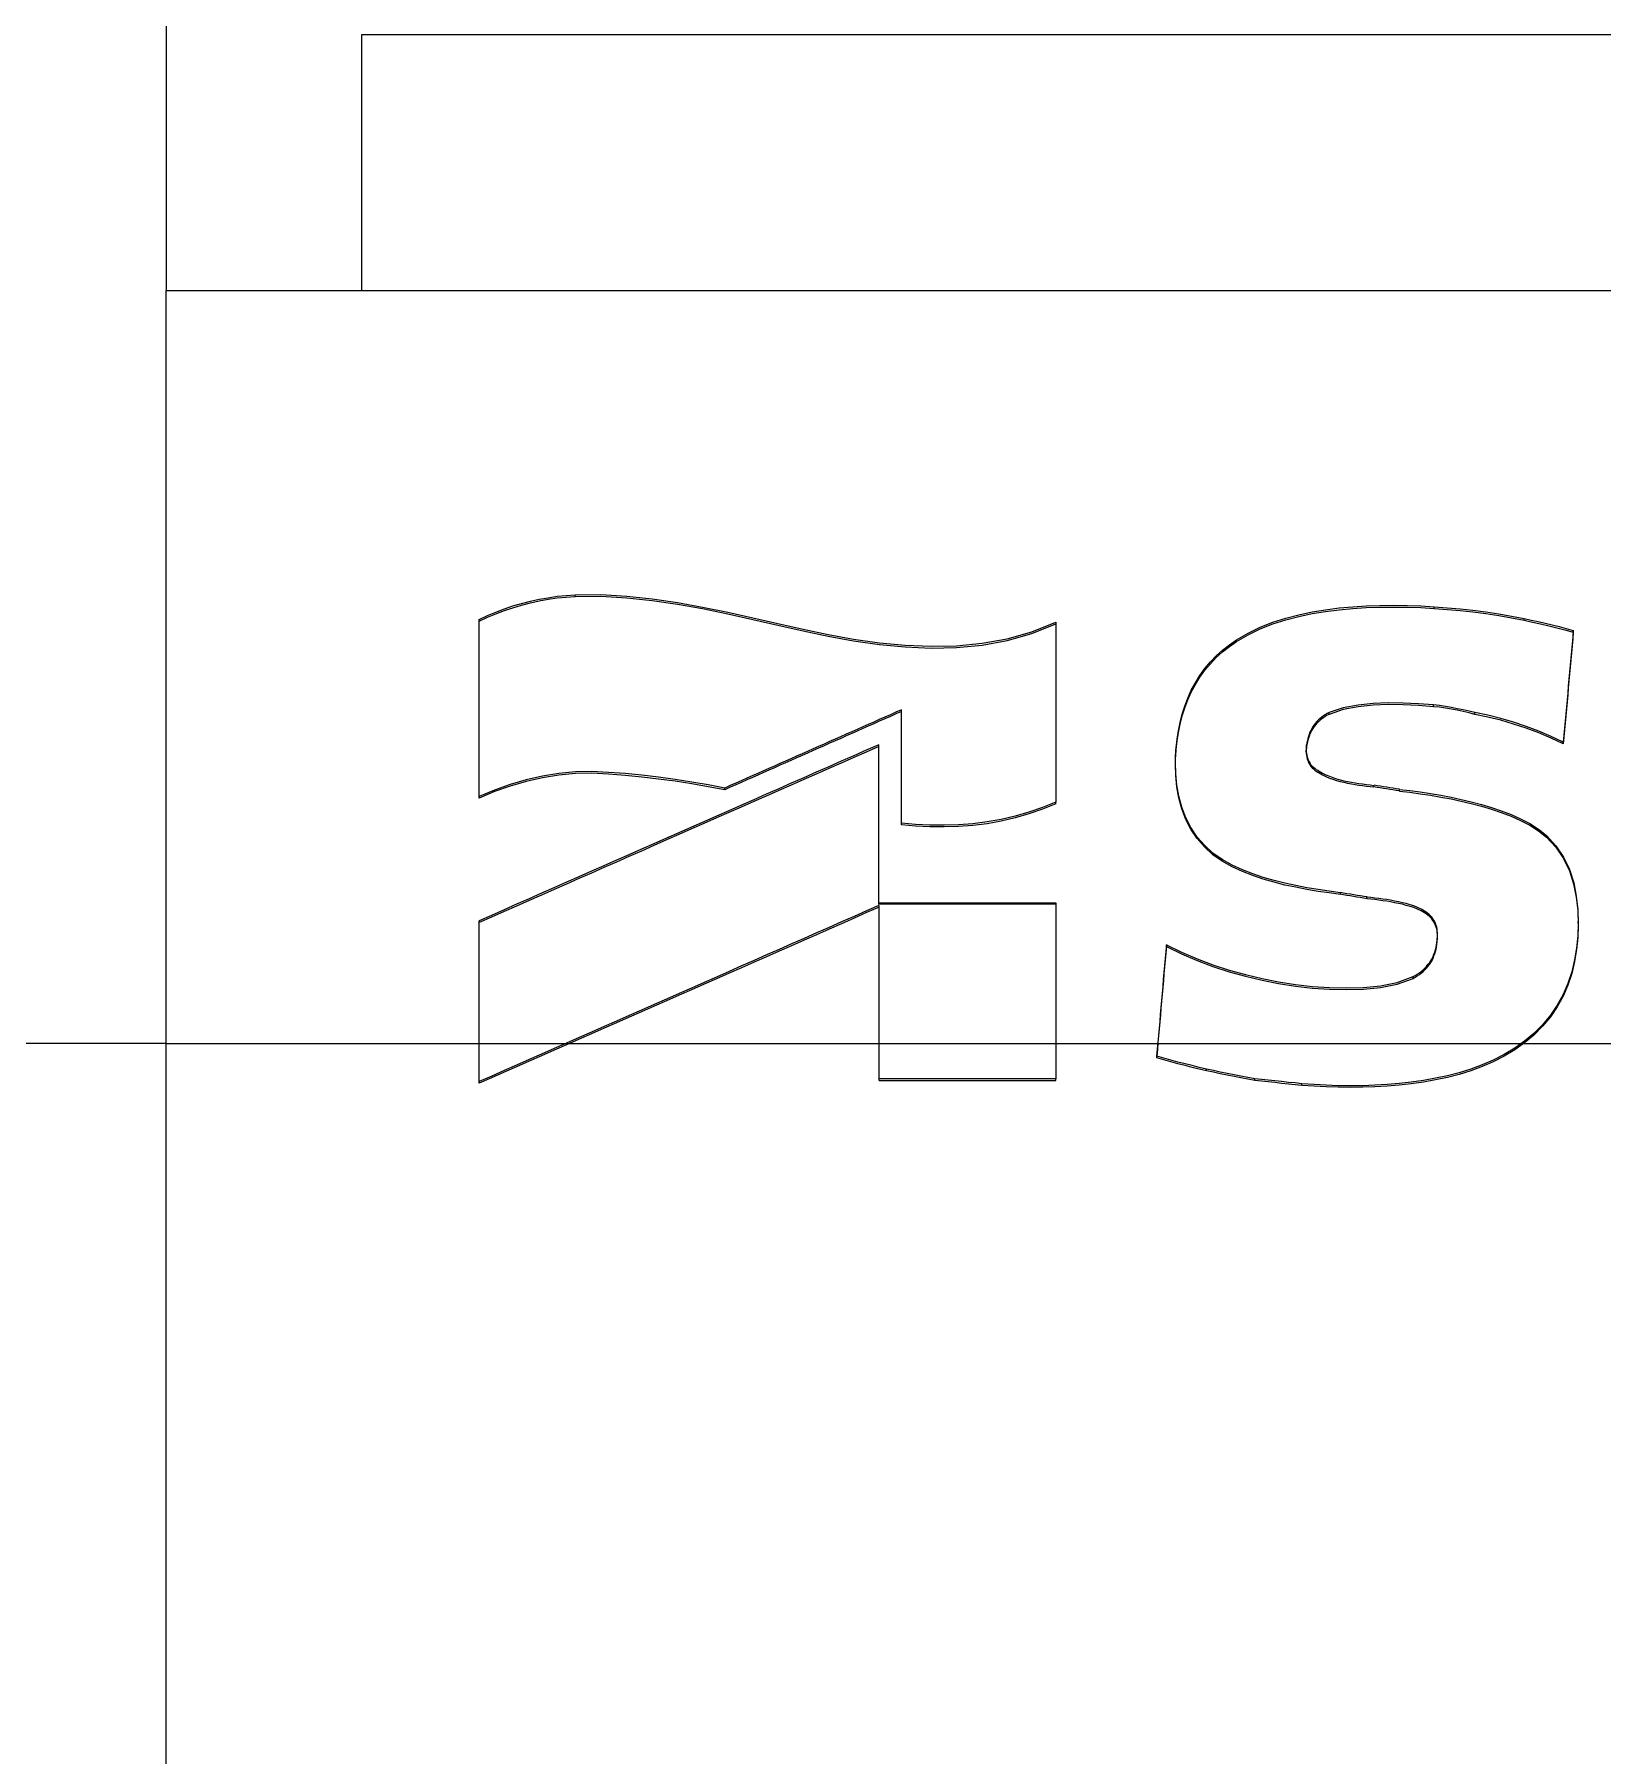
# Model space of a CAD drawing. Header units: millimetres. Extents: x 42151 to 59780, y 37376 to 44547.
# Drawn here: x 47169.4 to 47179.81, y 42695.52 to 42706.95 of the extents above; entities that cross this region are included whole.
import ezdxf

# ---------------------------------------------------------------- set-up
doc = ezdxf.new("R2010")
doc.units = ezdxf.units.MM
doc.set_wipeout_variables(frame=1)
doc.layers.add('! NO PLOT !', color=7, linetype='Continuous', true_color=0xff75dd, plot=False)
doc.layers.add('000-PI-Oprema', color=30, linetype='Continuous', lineweight=5)
doc.layers.add('004-PI-DIN Šina', color=3, linetype='Continuous')

# ---------------------------------------------------------------- blocks, each defined once
blk = doc.blocks.new('*U153')
at = {"layer": '004-PI-DIN Šina'}
blk.add_lwpolyline([(380, -17.5), (380, 17.5), (0, 17.5), (0, -17.5)], close=True, dxfattribs=at)
blk = doc.blocks.new('93444012 - Socomec')
blk.add_wipeout([(49752.772, 45329.634), (49959.472, 45329.634), (49959.472, 45389.334), (50071.472, 45389.334), (50071.472, 45374.334), (50074.472, 45367.406), (50074.472, 45167.262), (50071.481, 45160.748), (50071.481, 45144.334), (50022.052, 45144.334), (50022.052, 45130.534), (49981.412, 45130.534), (49981.412, 45144.334), (49959.472, 45144.334), (49959.472, 45205.034), (49752.772, 45205.034), (49752.772, 45239.934), (49751.472, 45240.734), (49751.472, 45293.934), (49752.772, 45294.734)]).dxf.layer = '! NO PLOT !'
at = {"layer": '000-PI-Oprema'}
for p, q in [((49751.472, 45293.934), (49751.472, 45289.834)), ((49752.772, 45291.534), (49764.472, 45291.534)), ((49752.772, 45289.834), (49752.772, 45291.534)), ((49751.472, 45289.834), (49959.472, 45289.834)), ((49751.472, 45289.834), (49751.472, 45289.834)), ((49751.472, 45267.334), (49751.472, 45289.834)), ((49752.772, 45289.834), (49752.772, 45289.834)), ((49753.776, 45287.739), (49753.834, 45287.756)), ((49753.776, 45287.727), (49753.834, 45287.745)), ((49753.834, 45287.756), (49753.892, 45287.771)), ((49753.834, 45287.745), (49753.892, 45287.76)), ((49753.892, 45287.771), (49753.951, 45287.784)), ((49753.892, 45287.76), (49753.951, 45287.773)), ((49753.951, 45287.784), (49754.01, 45287.794)), ((49753.951, 45287.773), (49754.01, 45287.783)), ((49754.01, 45287.794), (49754.07, 45287.803)), ((49754.01, 45287.783), (49754.07, 45287.792)), ((49754.07, 45287.803), (49754.13, 45287.809)), ((49754.07, 45287.792), (49754.13, 45287.798)), ((49754.13, 45287.809), (49754.19, 45287.813)), ((49754.13, 45287.798), (49754.19, 45287.802)), ((49754.19, 45287.813), (49754.361, 45287.814)), ((49754.19, 45287.802), (49754.19, 45287.813)), ((49754.19, 45287.802), (49754.361, 45287.803)), ((49754.361, 45287.814), (49754.532, 45287.805)), ((49754.361, 45287.803), (49754.532, 45287.794)), ((49754.532, 45287.805), (49754.701, 45287.787)), ((49754.532, 45287.794), (49754.701, 45287.776)), ((49754.701, 45287.787), (49754.869, 45287.762)), ((49754.701, 45287.776), (49754.869, 45287.751)), ((49754.869, 45287.762), (49755.036, 45287.732)), ((49754.869, 45287.751), (49755.036, 45287.721)), ((49759.444, 45287.739), (49759.535, 45287.743)), ((49759.535, 45287.743), (49759.625, 45287.744)), ((49759.625, 45287.744), (49759.716, 45287.742)), ((49759.716, 45287.742), (49759.806, 45287.739)), ((49753.552, 45287.65), (49753.607, 45287.675)), ((49753.552, 45287.639), (49753.607, 45287.664)), ((49753.552, 45286.474), (49753.552, 45287.65)), ((49753.607, 45287.675), (49753.662, 45287.698)), ((49753.607, 45287.664), (49753.662, 45287.687)), ((49753.662, 45287.698), (49753.719, 45287.719)), ((49753.662, 45287.687), (49753.719, 45287.708)), ((49753.719, 45287.719), (49753.776, 45287.739)), ((49753.719, 45287.708), (49753.776, 45287.727)), ((49755.036, 45287.732), (49755.203, 45287.697)), ((49755.036, 45287.721), (49755.203, 45287.686)), ((49755.203, 45287.697), (49755.37, 45287.66)), ((49755.203, 45287.686), (49755.37, 45287.649)), ((49755.37, 45287.66), (49755.536, 45287.622)), ((49755.37, 45287.649), (49755.536, 45287.611)), ((49757.222, 45287.568), (49757.382, 45287.632)), ((49757.382, 45287.632), (49757.382, 45286.436)), ((49758.74, 45287.598), (49758.824, 45287.631)), ((49758.824, 45287.631), (49758.91, 45287.659)), ((49758.824, 45287.62), (49758.91, 45287.647)), ((49758.91, 45287.659), (49758.997, 45287.681)), ((49758.91, 45287.647), (49758.997, 45287.67)), ((49758.997, 45287.681), (49759.085, 45287.7)), ((49758.997, 45287.67), (49759.085, 45287.688)), ((49759.085, 45287.7), (49759.174, 45287.714)), ((49759.085, 45287.688), (49759.174, 45287.703)), ((49759.174, 45287.714), (49759.264, 45287.726)), ((49759.174, 45287.703), (49759.264, 45287.714)), ((49759.264, 45287.726), (49759.354, 45287.734)), ((49759.264, 45287.714), (49759.354, 45287.723)), ((49759.354, 45287.734), (49759.444, 45287.739)), ((49759.354, 45287.723), (49759.444, 45287.728)), ((49759.444, 45287.728), (49759.535, 45287.731)), ((49759.535, 45287.731), (49759.625, 45287.732)), ((49759.625, 45287.732), (49759.716, 45287.731)), ((49759.716, 45287.731), (49759.806, 45287.728)), ((49759.806, 45287.739), (49759.896, 45287.733)), ((49759.806, 45287.728), (49759.896, 45287.722)), ((49759.896, 45287.733), (49759.982, 45287.727)), ((49759.896, 45287.722), (49759.896, 45287.733)), ((49759.896, 45287.722), (49759.982, 45287.716)), ((49759.982, 45287.727), (49760.068, 45287.719)), ((49759.982, 45287.716), (49760.068, 45287.708)), ((49760.068, 45287.719), (49760.153, 45287.71)), ((49760.068, 45287.708), (49760.153, 45287.699)), ((49760.153, 45287.71), (49760.239, 45287.699)), ((49760.153, 45287.699), (49760.239, 45287.688)), ((49760.239, 45287.699), (49760.324, 45287.687)), ((49760.239, 45287.688), (49760.324, 45287.676)), ((49760.324, 45287.687), (49760.409, 45287.672)), ((49760.324, 45287.676), (49760.409, 45287.661)), ((49760.409, 45287.672), (49760.493, 45287.655)), ((49760.409, 45287.661), (49760.493, 45287.644)), ((49760.493, 45287.655), (49760.54, 45287.645)), ((49760.493, 45287.644), (49760.493, 45287.655)), ((49760.493, 45287.644), (49760.548, 45287.632)), ((49760.54, 45287.645), (49760.587, 45287.635)), ((49760.548, 45287.632), (49760.602, 45287.62)), ((49760.587, 45287.635), (49760.633, 45287.624)), ((49755.536, 45287.622), (49755.703, 45287.585)), ((49755.536, 45287.611), (49755.703, 45287.574)), ((49755.703, 45287.585), (49755.87, 45287.55)), ((49755.703, 45287.574), (49755.87, 45287.539)), ((49755.87, 45287.55), (49756.039, 45287.519)), ((49755.87, 45287.539), (49756.039, 45287.508)), ((49756.039, 45287.519), (49756.21, 45287.495)), ((49756.892, 45287.491), (49757.059, 45287.521)), ((49757.059, 45287.521), (49757.222, 45287.568)), ((49757.059, 45287.51), (49757.222, 45287.556)), ((49757.222, 45287.556), (49757.382, 45287.62)), ((49758.583, 45287.513), (49758.659, 45287.559)), ((49758.583, 45287.502), (49758.659, 45287.547)), ((49758.659, 45287.559), (49758.74, 45287.598)), ((49758.659, 45287.547), (49758.74, 45287.587)), ((49758.74, 45287.587), (49758.824, 45287.62)), ((49760.602, 45287.62), (49760.656, 45287.608)), ((49760.633, 45287.624), (49760.68, 45287.613)), ((49760.656, 45287.608), (49760.71, 45287.594)), ((49760.68, 45287.613), (49760.726, 45287.602)), ((49760.71, 45287.594), (49760.764, 45287.581)), ((49760.726, 45287.602), (49760.773, 45287.59)), ((49760.764, 45287.581), (49760.818, 45287.566)), ((49760.773, 45287.59), (49760.819, 45287.577)), ((49760.818, 45287.566), (49760.818, 45287.566)), ((49760.818, 45287.566), (49760.818, 45287.566)), ((49760.818, 45287.566), (49760.818, 45287.566)), ((49760.818, 45287.566), (49760.819, 45287.566)), ((49760.819, 45287.566), (49760.819, 45287.577)), ((49760.819, 45287.566), (49760.819, 45287.566)), ((49760.819, 45287.566), (49760.819, 45287.566)), ((49756.039, 45287.508), (49756.21, 45287.483)), ((49756.21, 45287.495), (49756.381, 45287.478)), ((49756.21, 45287.483), (49756.381, 45287.467)), ((49756.381, 45287.478), (49756.553, 45287.471)), ((49756.381, 45287.467), (49756.553, 45287.459)), ((49756.553, 45287.471), (49756.723, 45287.474)), ((49756.553, 45287.459), (49756.723, 45287.463)), ((49756.723, 45287.474), (49756.892, 45287.491)), ((49756.723, 45287.463), (49756.892, 45287.479)), ((49756.892, 45287.479), (49757.059, 45287.51)), ((49758.409, 45287.367), (49758.448, 45287.407)), ((49758.448, 45287.407), (49758.49, 45287.446)), ((49758.448, 45287.396), (49758.49, 45287.434)), ((49758.49, 45287.446), (49758.535, 45287.481)), ((49758.49, 45287.434), (49758.535, 45287.469)), ((49758.535, 45287.481), (49758.583, 45287.513)), ((49758.535, 45287.469), (49758.583, 45287.502)), ((49758.583, 45287.502), (49758.583, 45287.513)), ((49758.339, 45287.277), (49758.372, 45287.323)), ((49758.339, 45287.266), (49758.372, 45287.312)), ((49758.372, 45287.323), (49758.409, 45287.367)), ((49758.372, 45287.312), (49758.409, 45287.355)), ((49758.409, 45287.355), (49758.448, 45287.396)), ((49758.259, 45287.127), (49758.282, 45287.179)), ((49758.282, 45287.179), (49758.309, 45287.229)), ((49758.282, 45287.167), (49758.309, 45287.217)), ((49758.309, 45287.229), (49758.339, 45287.277)), ((49758.309, 45287.217), (49758.339, 45287.266)), ((49758.222, 45287.02), (49758.239, 45287.074)), ((49758.222, 45287.009), (49758.239, 45287.063)), ((49758.239, 45287.074), (49758.259, 45287.127)), ((49758.239, 45287.063), (49758.259, 45287.116)), ((49758.259, 45287.116), (49758.282, 45287.167)), ((49759.291, 45287.063), (49759.197, 45287.031)), ((49759.39, 45287.081), (49759.291, 45287.063)), ((49759.39, 45287.07), (49759.291, 45287.052)), ((49759.49, 45287.091), (49759.39, 45287.081)), ((49759.49, 45287.08), (49759.39, 45287.07)), ((49759.59, 45287.095), (49759.49, 45287.091)), ((49759.59, 45287.084), (49759.49, 45287.08)), ((49759.69, 45287.094), (49759.59, 45287.095)), ((49759.69, 45287.083), (49759.59, 45287.084)), ((49759.791, 45287.09), (49759.69, 45287.094)), ((49759.791, 45287.078), (49759.69, 45287.083)), ((49759.891, 45287.082), (49759.791, 45287.09)), ((49759.891, 45287.07), (49759.791, 45287.078)), ((49759.931, 45287.077), (49759.891, 45287.082)), ((49759.891, 45287.07), (49759.891, 45287.082)), ((49759.931, 45287.066), (49759.891, 45287.07)), ((49759.97, 45287.071), (49759.931, 45287.077)), ((49759.97, 45287.06), (49759.931, 45287.066)), ((49760.01, 45287.065), (49759.97, 45287.071)), ((49760.01, 45287.053), (49759.97, 45287.06)), ((49760.049, 45287.057), (49760.01, 45287.065)), ((49760.088, 45287.049), (49760.049, 45287.057)), ((49756.356, 45286.297), (49756.356, 45287.049)), ((49758.197, 45286.91), (49758.208, 45286.966)), ((49758.197, 45286.899), (49758.208, 45286.954)), ((49758.208, 45286.966), (49758.222, 45287.02)), ((49758.208, 45286.954), (49758.222, 45287.009)), ((49759.098, 45286.949), (49759.09, 45286.938)), ((49759.107, 45286.961), (49759.098, 45286.949)), ((49759.107, 45286.949), (49759.098, 45286.938)), ((49759.116, 45286.971), (49759.107, 45286.961)), ((49759.116, 45286.96), (49759.107, 45286.949)), ((49759.126, 45286.982), (49759.116, 45286.971)), ((49759.126, 45286.97), (49759.116, 45286.96)), ((49759.137, 45286.991), (49759.126, 45286.982)), ((49759.137, 45286.98), (49759.126, 45286.97)), ((49759.148, 45287), (49759.137, 45286.991)), ((49759.148, 45286.989), (49759.137, 45286.98)), ((49759.16, 45287.009), (49759.148, 45287)), ((49759.16, 45286.997), (49759.148, 45286.989)), ((49759.172, 45287.017), (49759.16, 45287.009)), ((49759.172, 45287.005), (49759.16, 45286.997)), ((49759.184, 45287.024), (49759.172, 45287.017)), ((49759.184, 45287.013), (49759.172, 45287.005)), ((49759.197, 45287.031), (49759.184, 45287.024)), ((49759.197, 45287.019), (49759.184, 45287.013)), ((49759.291, 45287.052), (49759.197, 45287.019)), ((49759.197, 45287.019), (49759.197, 45287.031)), ((49760.049, 45287.046), (49760.01, 45287.053)), ((49760.088, 45287.038), (49760.049, 45287.046)), ((49760.127, 45287.04), (49760.088, 45287.049)), ((49760.127, 45287.029), (49760.088, 45287.038)), ((49760.166, 45287.031), (49760.127, 45287.04)), ((49760.166, 45287.019), (49760.127, 45287.029)), ((49760.252, 45287.013), (49760.166, 45287.031)), ((49760.166, 45287.019), (49760.166, 45287.031)), ((49760.252, 45287.001), (49760.166, 45287.019)), ((49760.338, 45286.991), (49760.252, 45287.013)), ((49760.338, 45286.98), (49760.252, 45287.001)), ((49760.423, 45286.967), (49760.338, 45286.991)), ((49760.423, 45286.955), (49760.338, 45286.98)), ((49760.507, 45286.939), (49760.423, 45286.967)), ((49760.507, 45286.927), (49760.423, 45286.955)), ((49758.182, 45286.798), (49758.188, 45286.854)), ((49758.182, 45286.787), (49758.188, 45286.843)), ((49758.188, 45286.854), (49758.197, 45286.91)), ((49758.188, 45286.843), (49758.197, 45286.899)), ((49759.05, 45286.831), (49759.048, 45286.817)), ((49759.053, 45286.845), (49759.05, 45286.831)), ((49759.053, 45286.834), (49759.05, 45286.82)), ((49759.056, 45286.859), (49759.053, 45286.845)), ((49759.056, 45286.848), (49759.053, 45286.834)), ((49759.06, 45286.873), (49759.056, 45286.859)), ((49759.06, 45286.862), (49759.056, 45286.848)), ((49759.065, 45286.886), (49759.06, 45286.873)), ((49759.065, 45286.875), (49759.06, 45286.862)), ((49759.07, 45286.9), (49759.065, 45286.886)), ((49759.07, 45286.889), (49759.065, 45286.875)), ((49759.076, 45286.913), (49759.07, 45286.9)), ((49759.076, 45286.901), (49759.07, 45286.889)), ((49759.083, 45286.925), (49759.076, 45286.913)), ((49759.083, 45286.914), (49759.076, 45286.901)), ((49759.09, 45286.938), (49759.083, 45286.925)), ((49759.09, 45286.926), (49759.083, 45286.914)), ((49759.098, 45286.938), (49759.09, 45286.926)), ((49760.59, 45286.907), (49760.507, 45286.939)), ((49760.59, 45286.896), (49760.507, 45286.927)), ((49760.672, 45286.873), (49760.59, 45286.907)), ((49760.672, 45286.862), (49760.59, 45286.896)), ((49760.752, 45286.835), (49760.672, 45286.873)), ((49760.752, 45286.824), (49760.672, 45286.862)), ((49760.752, 45286.824), (49760.752, 45286.835)), ((49756.206, 45286.806), (49756.206, 45286.817)), ((49758.177, 45286.716), (49758.178, 45286.733)), ((49758.177, 45286.7), (49758.177, 45286.716)), ((49758.177, 45286.7), (49758.178, 45286.715)), ((49758.178, 45286.749), (49758.179, 45286.766)), ((49758.178, 45286.733), (49758.178, 45286.749)), ((49758.178, 45286.729), (49758.179, 45286.744)), ((49758.178, 45286.715), (49758.178, 45286.729)), ((49758.179, 45286.766), (49758.18, 45286.782)), ((49758.179, 45286.744), (49758.18, 45286.758)), ((49758.18, 45286.782), (49758.182, 45286.798)), ((49758.18, 45286.758), (49758.181, 45286.772)), ((49758.181, 45286.772), (49758.182, 45286.787)), ((49758.182, 45286.787), (49758.182, 45286.798)), ((49759.047, 45286.805), (49759.046, 45286.799)), ((49759.046, 45286.799), (49759.046, 45286.794)), ((49759.046, 45286.794), (49759.046, 45286.788)), ((49759.047, 45286.794), (49759.046, 45286.788)), ((49759.046, 45286.788), (49759.046, 45286.782)), ((49759.046, 45286.788), (49759.046, 45286.782)), ((49759.046, 45286.782), (49759.046, 45286.77)), ((49759.046, 45286.782), (49759.046, 45286.777)), ((49759.046, 45286.78), (49759.046, 45286.782)), ((49759.046, 45286.778), (49759.046, 45286.78)), ((49759.046, 45286.776), (49759.046, 45286.778)), ((49759.046, 45286.777), (49759.046, 45286.771)), ((49759.046, 45286.774), (49759.046, 45286.776)), ((49759.046, 45286.773), (49759.046, 45286.774)), ((49759.046, 45286.771), (49759.046, 45286.773)), ((49759.046, 45286.771), (49759.046, 45286.759)), ((49759.046, 45286.77), (49759.047, 45286.759)), ((49759.046, 45286.759), (49759.047, 45286.748)), ((49759.048, 45286.817), (49759.047, 45286.811)), ((49759.047, 45286.811), (49759.047, 45286.805)), ((49759.048, 45286.806), (49759.047, 45286.8)), ((49759.047, 45286.8), (49759.047, 45286.794)), ((49759.047, 45286.759), (49759.049, 45286.748)), ((49759.047, 45286.748), (49759.049, 45286.736)), ((49759.05, 45286.82), (49759.048, 45286.806)), ((49759.048, 45286.806), (49759.048, 45286.817)), ((49759.049, 45286.748), (49759.051, 45286.736)), ((49759.049, 45286.736), (49759.051, 45286.725)), ((49759.051, 45286.736), (49759.055, 45286.725)), ((49759.051, 45286.725), (49759.055, 45286.714)), ((49759.055, 45286.725), (49759.059, 45286.714)), ((49759.055, 45286.714), (49759.059, 45286.703)), ((49759.059, 45286.714), (49759.064, 45286.704)), ((49753.972, 45286.61), (49753.864, 45286.585)), ((49754.081, 45286.627), (49753.972, 45286.61)), ((49754.081, 45286.616), (49753.972, 45286.598)), ((49754.191, 45286.637), (49754.081, 45286.627)), ((49754.191, 45286.626), (49754.081, 45286.616)), ((49754.301, 45286.639), (49754.191, 45286.637)), ((49754.301, 45286.628), (49754.191, 45286.626)), ((49754.411, 45286.634), (49754.301, 45286.639)), ((49754.411, 45286.623), (49754.301, 45286.628)), ((49754.522, 45286.626), (49754.411, 45286.634)), ((49754.522, 45286.614), (49754.411, 45286.623)), ((49754.633, 45286.615), (49754.522, 45286.626)), ((49754.633, 45286.603), (49754.522, 45286.614)), ((49754.744, 45286.602), (49754.633, 45286.615)), ((49754.744, 45286.59), (49754.633, 45286.603)), ((49754.854, 45286.587), (49754.744, 45286.602)), ((49758.179, 45286.625), (49758.177, 45286.7)), ((49758.177, 45286.698), (49758.177, 45286.7)), ((49758.177, 45286.696), (49758.177, 45286.698)), ((49758.177, 45286.694), (49758.177, 45286.696)), ((49758.177, 45286.693), (49758.177, 45286.694)), ((49758.177, 45286.691), (49758.177, 45286.693)), ((49758.177, 45286.689), (49758.177, 45286.691)), ((49758.179, 45286.614), (49758.177, 45286.689)), ((49758.177, 45286.687), (49758.177, 45286.689)), ((49758.177, 45286.685), (49758.177, 45286.687)), ((49758.177, 45286.683), (49758.177, 45286.685)), ((49758.177, 45286.681), (49758.177, 45286.683)), ((49758.177, 45286.679), (49758.177, 45286.681)), ((49758.177, 45286.677), (49758.177, 45286.679)), ((49758.186, 45286.55), (49758.179, 45286.625)), ((49758.186, 45286.539), (49758.179, 45286.614)), ((49759.059, 45286.703), (49759.064, 45286.693)), ((49759.064, 45286.704), (49759.071, 45286.694)), ((49759.064, 45286.693), (49759.071, 45286.683)), ((49759.071, 45286.694), (49759.077, 45286.685)), ((49759.071, 45286.683), (49759.077, 45286.674)), ((49759.077, 45286.685), (49759.085, 45286.676)), ((49759.077, 45286.674), (49759.085, 45286.665)), ((49759.085, 45286.676), (49759.093, 45286.668)), ((49759.085, 45286.665), (49759.093, 45286.657)), ((49759.093, 45286.668), (49759.102, 45286.661)), ((49759.093, 45286.657), (49759.102, 45286.649)), ((49759.102, 45286.661), (49759.112, 45286.654)), ((49759.102, 45286.649), (49759.112, 45286.643)), ((49759.112, 45286.654), (49759.122, 45286.648)), ((49759.112, 45286.643), (49759.122, 45286.636)), ((49759.122, 45286.648), (49759.132, 45286.642)), ((49759.122, 45286.636), (49759.132, 45286.631)), ((49759.132, 45286.642), (49759.153, 45286.629)), ((49759.132, 45286.631), (49759.132, 45286.642)), ((49759.132, 45286.631), (49759.153, 45286.617)), ((49759.153, 45286.629), (49759.175, 45286.617)), ((49759.153, 45286.617), (49759.175, 45286.606)), ((49759.175, 45286.617), (49759.199, 45286.608)), ((49759.175, 45286.606), (49759.199, 45286.596)), ((49759.199, 45286.608), (49759.223, 45286.599)), ((49759.223, 45286.599), (49759.247, 45286.592)), ((49753.654, 45286.517), (49753.552, 45286.474)), ((49753.654, 45286.506), (49753.552, 45286.463)), ((49753.758, 45286.554), (49753.654, 45286.517)), ((49753.758, 45286.543), (49753.654, 45286.506)), ((49753.864, 45286.585), (49753.758, 45286.554)), ((49753.864, 45286.574), (49753.758, 45286.543)), ((49753.972, 45286.598), (49753.864, 45286.574)), ((49754.854, 45286.575), (49754.744, 45286.59)), ((49754.964, 45286.57), (49754.854, 45286.587)), ((49754.964, 45286.558), (49754.854, 45286.575)), ((49755.073, 45286.551), (49754.964, 45286.57)), ((49755.073, 45286.539), (49754.964, 45286.558)), ((49755.183, 45286.53), (49755.073, 45286.551)), ((49755.183, 45286.519), (49755.073, 45286.539)), ((49755.183, 45286.519), (49755.183, 45286.53)), ((49758.199, 45286.476), (49758.186, 45286.55)), ((49758.199, 45286.465), (49758.186, 45286.539)), ((49759.199, 45286.596), (49759.223, 45286.588)), ((49759.223, 45286.588), (49759.247, 45286.581)), ((49759.247, 45286.592), (49759.271, 45286.585)), ((49759.247, 45286.581), (49759.271, 45286.574)), ((49759.271, 45286.585), (49759.296, 45286.579)), ((49759.271, 45286.574), (49759.296, 45286.568)), ((49759.296, 45286.579), (49759.32, 45286.574)), ((49759.296, 45286.568), (49759.32, 45286.563)), ((49759.32, 45286.574), (49759.345, 45286.569)), ((49759.32, 45286.563), (49759.345, 45286.558)), ((49759.345, 45286.569), (49759.37, 45286.565)), ((49759.345, 45286.558), (49759.37, 45286.554)), ((49759.37, 45286.565), (49759.395, 45286.561)), ((49759.37, 45286.554), (49759.395, 45286.55)), ((49759.395, 45286.561), (49759.42, 45286.558)), ((49759.395, 45286.55), (49759.42, 45286.546)), ((49759.42, 45286.558), (49759.445, 45286.554)), ((49759.42, 45286.546), (49759.445, 45286.543)), ((49759.445, 45286.554), (49759.47, 45286.551)), ((49759.445, 45286.543), (49759.47, 45286.54)), ((49759.47, 45286.551), (49759.495, 45286.548)), ((49759.47, 45286.54), (49759.495, 45286.537)), ((49759.495, 45286.537), (49759.495, 45286.548)), ((49759.664, 45286.521), (49759.733, 45286.513)), ((49759.664, 45286.51), (49759.664, 45286.521)), ((49759.664, 45286.51), (49759.733, 45286.502)), ((49759.733, 45286.513), (49759.802, 45286.504)), ((49759.733, 45286.502), (49759.802, 45286.492)), ((49759.802, 45286.504), (49759.87, 45286.493)), ((49759.802, 45286.492), (49759.87, 45286.482)), ((49759.87, 45286.493), (49759.939, 45286.482)), ((49753.552, 45286.463), (49753.552, 45286.474)), ((49757.293, 45286.401), (49757.203, 45286.37)), ((49757.293, 45286.39), (49757.203, 45286.359)), ((49757.382, 45286.436), (49757.293, 45286.401)), ((49757.382, 45286.425), (49757.293, 45286.39)), ((49757.382, 45286.425), (49757.382, 45286.436)), ((49758.218, 45286.404), (49758.199, 45286.476)), ((49758.218, 45286.392), (49758.199, 45286.465)), ((49758.245, 45286.333), (49758.218, 45286.404)), ((49758.245, 45286.322), (49758.218, 45286.392)), ((49759.87, 45286.482), (49759.939, 45286.47)), ((49759.939, 45286.482), (49760.007, 45286.469)), ((49759.939, 45286.47), (49760.007, 45286.458)), ((49760.007, 45286.469), (49760.075, 45286.455)), ((49760.007, 45286.458), (49760.075, 45286.443)), ((49760.075, 45286.455), (49760.142, 45286.439)), ((49760.075, 45286.443), (49760.142, 45286.428)), ((49760.142, 45286.439), (49760.209, 45286.421)), ((49760.142, 45286.428), (49760.209, 45286.41)), ((49760.209, 45286.421), (49760.276, 45286.401)), ((49760.209, 45286.41), (49760.276, 45286.39)), ((49760.276, 45286.401), (49760.341, 45286.379)), ((49760.276, 45286.39), (49760.341, 45286.368)), ((49760.341, 45286.379), (49760.406, 45286.354)), ((49756.451, 45286.289), (49756.356, 45286.297)), ((49756.356, 45286.286), (49756.356, 45286.297)), ((49756.451, 45286.278), (49756.356, 45286.286)), ((49756.546, 45286.284), (49756.451, 45286.289)), ((49756.546, 45286.273), (49756.451, 45286.278)), ((49756.641, 45286.283), (49756.546, 45286.284)), ((49756.641, 45286.272), (49756.546, 45286.273)), ((49756.736, 45286.286), (49756.641, 45286.283)), ((49756.736, 45286.275), (49756.641, 45286.272)), ((49756.831, 45286.293), (49756.736, 45286.286)), ((49756.831, 45286.282), (49756.736, 45286.275)), ((49756.925, 45286.305), (49756.831, 45286.293)), ((49756.925, 45286.293), (49756.831, 45286.282)), ((49757.019, 45286.321), (49756.925, 45286.305)), ((49757.019, 45286.31), (49756.925, 45286.293)), ((49757.112, 45286.343), (49757.019, 45286.321)), ((49757.112, 45286.332), (49757.019, 45286.31)), ((49757.203, 45286.37), (49757.112, 45286.343)), ((49757.203, 45286.359), (49757.112, 45286.332)), ((49758.279, 45286.267), (49758.245, 45286.333)), ((49758.279, 45286.256), (49758.245, 45286.322)), ((49758.321, 45286.205), (49758.279, 45286.267)), ((49760.341, 45286.368), (49760.406, 45286.343)), ((49760.406, 45286.354), (49760.469, 45286.326)), ((49760.406, 45286.343), (49760.469, 45286.315)), ((49760.469, 45286.326), (49760.53, 45286.294)), ((49760.469, 45286.315), (49760.53, 45286.283)), ((49760.53, 45286.294), (49760.588, 45286.257)), ((49760.53, 45286.283), (49760.588, 45286.245)), ((49760.588, 45286.257), (49760.642, 45286.214)), ((49758.321, 45286.194), (49758.279, 45286.256)), ((49758.371, 45286.148), (49758.321, 45286.205)), ((49758.371, 45286.137), (49758.321, 45286.194)), ((49758.426, 45286.098), (49758.371, 45286.148)), ((49760.588, 45286.245), (49760.642, 45286.203)), ((49760.642, 45286.214), (49760.704, 45286.147)), ((49760.642, 45286.203), (49760.642, 45286.214)), ((49760.642, 45286.203), (49760.703, 45286.137)), ((49760.704, 45286.147), (49760.755, 45286.071)), ((49758.426, 45286.087), (49758.371, 45286.137)), ((49758.488, 45286.055), (49758.426, 45286.098)), ((49758.488, 45286.044), (49758.426, 45286.087)), ((49758.554, 45286.019), (49758.488, 45286.055)), ((49758.554, 45286.008), (49758.488, 45286.044)), ((49760.703, 45286.137), (49760.754, 45286.062)), ((49760.754, 45286.062), (49760.793, 45285.981)), ((49760.755, 45286.071), (49760.794, 45285.989)), ((49758.621, 45285.988), (49758.554, 45286.019)), ((49758.621, 45285.977), (49758.554, 45286.008)), ((49758.69, 45285.961), (49758.621, 45285.988)), ((49758.69, 45285.949), (49758.621, 45285.977)), ((49758.76, 45285.937), (49758.69, 45285.961)), ((49758.76, 45285.926), (49758.69, 45285.949)), ((49758.832, 45285.916), (49758.76, 45285.937)), ((49758.832, 45285.905), (49758.76, 45285.926)), ((49758.904, 45285.898), (49758.832, 45285.916)), ((49760.793, 45285.981), (49760.82, 45285.895)), ((49760.794, 45285.989), (49760.822, 45285.901)), ((49758.904, 45285.886), (49758.832, 45285.905)), ((49758.977, 45285.882), (49758.904, 45285.898)), ((49758.977, 45285.871), (49758.904, 45285.886)), ((49759.05, 45285.868), (49758.977, 45285.882)), ((49759.05, 45285.857), (49758.977, 45285.871)), ((49759.124, 45285.856), (49759.05, 45285.868)), ((49759.124, 45285.844), (49759.05, 45285.857)), ((49759.198, 45285.845), (49759.124, 45285.856)), ((49759.198, 45285.834), (49759.124, 45285.844)), ((49759.272, 45285.835), (49759.198, 45285.845)), ((49759.272, 45285.824), (49759.198, 45285.834)), ((49759.272, 45285.824), (49759.272, 45285.835)), ((49759.475, 45285.803), (49759.449, 45285.806)), ((49759.449, 45285.795), (49759.449, 45285.806)), ((49759.502, 45285.8), (49759.475, 45285.803)), ((49759.528, 45285.797), (49759.502, 45285.8)), ((49760.82, 45285.895), (49760.838, 45285.806)), ((49760.822, 45285.901), (49760.839, 45285.812)), ((49760.838, 45285.806), (49760.849, 45285.717)), ((49760.839, 45285.812), (49760.849, 45285.721)), ((49756.208, 45285.769), (49757.382, 45285.769)), ((49756.208, 45285.769), (49756.208, 45285.758)), ((49757.382, 45285.758), (49756.208, 45285.758)), ((49756.208, 45284.6), (49756.208, 45285.75)), ((49757.382, 45285.769), (49757.382, 45284.6)), ((49759.475, 45285.792), (49759.449, 45285.795)), ((49759.502, 45285.789), (49759.475, 45285.792)), ((49759.528, 45285.786), (49759.502, 45285.789)), ((49759.554, 45285.793), (49759.528, 45285.797)), ((49759.554, 45285.782), (49759.528, 45285.786)), ((49759.58, 45285.79), (49759.554, 45285.793)), ((49759.58, 45285.778), (49759.554, 45285.782)), ((49759.606, 45285.785), (49759.58, 45285.79)), ((49759.606, 45285.774), (49759.58, 45285.778)), ((49759.632, 45285.78), (49759.606, 45285.785)), ((49759.632, 45285.769), (49759.606, 45285.774)), ((49759.658, 45285.775), (49759.632, 45285.78)), ((49759.658, 45285.764), (49759.632, 45285.769)), ((49759.684, 45285.769), (49759.658, 45285.775)), ((49759.684, 45285.758), (49759.658, 45285.764)), ((49759.71, 45285.763), (49759.684, 45285.769)), ((49759.71, 45285.751), (49759.684, 45285.758)), ((49759.735, 45285.755), (49759.71, 45285.763)), ((49759.735, 45285.744), (49759.71, 45285.751)), ((49759.76, 45285.747), (49759.735, 45285.755)), ((49759.76, 45285.736), (49759.735, 45285.744)), ((49759.785, 45285.737), (49759.76, 45285.747)), ((49759.785, 45285.726), (49759.76, 45285.736)), ((49759.809, 45285.726), (49759.785, 45285.737)), ((49759.809, 45285.715), (49759.785, 45285.726)), ((49759.831, 45285.713), (49759.809, 45285.726)), ((49759.831, 45285.702), (49759.809, 45285.715)), ((49759.842, 45285.706), (49759.831, 45285.713)), ((49759.831, 45285.702), (49759.831, 45285.713)), ((49759.842, 45285.695), (49759.831, 45285.702)), ((49759.852, 45285.698), (49759.842, 45285.706)), ((49759.852, 45285.687), (49759.842, 45285.695)), ((49759.861, 45285.69), (49759.852, 45285.698)), ((49759.861, 45285.679), (49759.852, 45285.687)), ((49759.87, 45285.682), (49759.861, 45285.69)), ((49760.849, 45285.721), (49760.852, 45285.63)), ((49760.849, 45285.717), (49760.852, 45285.627)), ((49753.552, 45284.581), (49753.552, 45285.648)), ((49759.87, 45285.67), (49759.861, 45285.679)), ((49759.879, 45285.672), (49759.87, 45285.682)), ((49759.879, 45285.661), (49759.87, 45285.67)), ((49759.886, 45285.662), (49759.879, 45285.672)), ((49759.886, 45285.651), (49759.879, 45285.661)), ((49759.893, 45285.652), (49759.886, 45285.662)), ((49759.893, 45285.641), (49759.886, 45285.651)), ((49759.899, 45285.641), (49759.893, 45285.652)), ((49759.899, 45285.63), (49759.893, 45285.641)), ((49759.904, 45285.63), (49759.899, 45285.641)), ((49759.904, 45285.618), (49759.899, 45285.63)), ((49759.909, 45285.618), (49759.904, 45285.63)), ((49759.909, 45285.607), (49759.904, 45285.618)), ((49759.912, 45285.606), (49759.909, 45285.618)), ((49759.912, 45285.595), (49759.909, 45285.607)), ((49759.914, 45285.594), (49759.912, 45285.606)), ((49759.914, 45285.583), (49759.912, 45285.595)), ((49759.916, 45285.582), (49759.914, 45285.594)), ((49759.916, 45285.57), (49759.914, 45285.583)), ((49759.917, 45285.569), (49759.916, 45285.582)), ((49759.917, 45285.558), (49759.916, 45285.57)), ((49760.852, 45285.63), (49760.849, 45285.549)), ((49760.852, 45285.619), (49760.849, 45285.538)), ((49760.851, 45285.641), (49760.851, 45285.643)), ((49760.851, 45285.639), (49760.851, 45285.641)), ((49760.851, 45285.637), (49760.851, 45285.639)), ((49760.851, 45285.636), (49760.851, 45285.637)), ((49760.851, 45285.634), (49760.851, 45285.636)), ((49760.851, 45285.632), (49760.851, 45285.634)), ((49760.852, 45285.627), (49760.852, 45285.625)), ((49760.852, 45285.625), (49760.852, 45285.624)), ((49760.852, 45285.624), (49760.852, 45285.623)), ((49760.852, 45285.623), (49760.852, 45285.621)), ((49760.852, 45285.621), (49760.852, 45285.62)), ((49760.852, 45285.62), (49760.852, 45285.619)), ((49758.117, 45285.49), (49758.217, 45285.441)), ((49758.117, 45285.479), (49758.117, 45285.49)), ((49758.117, 45285.479), (49758.217, 45285.429)), ((49759.9, 45285.441), (49759.905, 45285.456)), ((49759.905, 45285.456), (49759.908, 45285.472)), ((49759.905, 45285.445), (49759.908, 45285.46)), ((49759.908, 45285.472), (49759.911, 45285.487)), ((49759.908, 45285.46), (49759.911, 45285.476)), ((49759.911, 45285.487), (49759.913, 45285.503)), ((49759.911, 45285.476), (49759.913, 45285.492)), ((49759.913, 45285.503), (49759.915, 45285.519)), ((49759.913, 45285.492), (49759.915, 45285.508)), ((49759.915, 45285.519), (49759.916, 45285.525)), ((49759.915, 45285.508), (49759.915, 45285.519)), ((49759.915, 45285.508), (49759.916, 45285.514)), ((49759.916, 45285.532), (49759.917, 45285.538)), ((49759.916, 45285.525), (49759.916, 45285.532)), ((49759.916, 45285.52), (49759.917, 45285.527)), ((49759.916, 45285.514), (49759.916, 45285.52)), ((49759.918, 45285.557), (49759.917, 45285.569)), ((49759.918, 45285.546), (49759.917, 45285.558)), ((49759.917, 45285.551), (49759.918, 45285.557)), ((49759.917, 45285.544), (49759.917, 45285.551)), ((49759.917, 45285.539), (49759.918, 45285.546)), ((49759.917, 45285.538), (49759.917, 45285.544)), ((49759.917, 45285.533), (49759.917, 45285.539)), ((49759.917, 45285.527), (49759.917, 45285.533)), ((49759.918, 45285.555), (49759.918, 45285.557)), ((49759.918, 45285.553), (49759.918, 45285.555)), ((49759.918, 45285.551), (49759.918, 45285.553)), ((49759.918, 45285.549), (49759.918, 45285.551)), ((49759.918, 45285.548), (49759.918, 45285.549)), ((49759.918, 45285.546), (49759.918, 45285.548)), ((49760.841, 45285.468), (49760.828, 45285.389)), ((49760.841, 45285.457), (49760.828, 45285.378)), ((49760.849, 45285.549), (49760.841, 45285.468)), ((49760.849, 45285.538), (49760.841, 45285.457)), ((49758.217, 45285.441), (49758.321, 45285.396)), ((49758.217, 45285.429), (49758.321, 45285.385)), ((49758.321, 45285.396), (49758.426, 45285.356)), ((49758.321, 45285.385), (49758.426, 45285.345)), ((49758.426, 45285.356), (49758.533, 45285.321)), ((49758.426, 45285.345), (49758.533, 45285.31)), ((49759.833, 45285.334), (49759.844, 45285.346)), ((49759.844, 45285.346), (49759.854, 45285.358)), ((49759.844, 45285.334), (49759.854, 45285.346)), ((49759.854, 45285.358), (49759.864, 45285.37)), ((49759.854, 45285.346), (49759.864, 45285.359)), ((49759.864, 45285.37), (49759.873, 45285.384)), ((49759.864, 45285.359), (49759.873, 45285.372)), ((49759.873, 45285.384), (49759.881, 45285.397)), ((49759.873, 45285.372), (49759.881, 45285.386)), ((49759.881, 45285.397), (49759.888, 45285.412)), ((49759.881, 45285.386), (49759.888, 45285.4)), ((49759.888, 45285.412), (49759.894, 45285.426)), ((49759.888, 45285.4), (49759.894, 45285.415)), ((49759.894, 45285.426), (49759.9, 45285.441)), ((49759.894, 45285.415), (49759.9, 45285.43)), ((49759.9, 45285.43), (49759.905, 45285.445)), ((49760.828, 45285.389), (49760.809, 45285.31)), ((49760.828, 45285.378), (49760.809, 45285.299)), ((49758.533, 45285.321), (49758.642, 45285.291)), ((49758.533, 45285.31), (49758.642, 45285.28)), ((49758.642, 45285.291), (49758.752, 45285.265)), ((49758.642, 45285.28), (49758.752, 45285.254)), ((49758.752, 45285.265), (49758.862, 45285.243)), ((49758.752, 45285.254), (49758.862, 45285.232)), ((49758.862, 45285.243), (49758.974, 45285.226)), ((49758.862, 45285.232), (49758.974, 45285.215)), ((49759.538, 45285.217), (49759.649, 45285.24)), ((49759.538, 45285.206), (49759.649, 45285.229)), ((49759.649, 45285.24), (49759.756, 45285.278)), ((49759.649, 45285.229), (49759.756, 45285.266)), ((49759.756, 45285.278), (49759.77, 45285.286)), ((49759.756, 45285.266), (49759.756, 45285.278)), ((49759.756, 45285.266), (49759.77, 45285.274)), ((49759.77, 45285.286), (49759.783, 45285.294)), ((49759.77, 45285.274), (49759.783, 45285.283)), ((49759.783, 45285.294), (49759.797, 45285.303)), ((49759.783, 45285.283), (49759.797, 45285.292)), ((49759.797, 45285.303), (49759.809, 45285.313)), ((49759.797, 45285.292), (49759.809, 45285.302)), ((49759.809, 45285.313), (49759.821, 45285.323)), ((49759.809, 45285.302), (49759.821, 45285.312)), ((49759.821, 45285.323), (49759.833, 45285.334)), ((49759.821, 45285.312), (49759.833, 45285.323)), ((49759.833, 45285.323), (49759.844, 45285.334)), ((49760.783, 45285.233), (49760.751, 45285.159)), ((49760.809, 45285.31), (49760.783, 45285.233)), ((49760.809, 45285.299), (49760.783, 45285.222)), ((49758.974, 45285.226), (49759.086, 45285.213)), ((49758.974, 45285.215), (49759.086, 45285.202)), ((49759.086, 45285.213), (49759.199, 45285.206)), ((49759.086, 45285.202), (49759.199, 45285.194)), ((49759.199, 45285.206), (49759.313, 45285.203)), ((49759.199, 45285.194), (49759.313, 45285.192)), ((49759.313, 45285.203), (49759.426, 45285.206)), ((49759.313, 45285.192), (49759.426, 45285.195)), ((49759.426, 45285.206), (49759.538, 45285.217)), ((49759.426, 45285.195), (49759.538, 45285.206)), ((49760.751, 45285.159), (49760.712, 45285.088)), ((49760.751, 45285.148), (49760.712, 45285.077)), ((49760.783, 45285.222), (49760.751, 45285.148)), ((49760.667, 45285.021), (49760.615, 45284.959)), ((49760.667, 45285.01), (49760.615, 45284.948)), ((49760.712, 45285.088), (49760.667, 45285.021)), ((49760.712, 45285.077), (49760.667, 45285.01)), ((49760.558, 45284.901), (49760.496, 45284.85)), ((49760.558, 45284.89), (49760.496, 45284.838)), ((49760.615, 45284.959), (49760.558, 45284.901)), ((49760.615, 45284.948), (49760.558, 45284.89)), ((49751.472, 45284.834), (49751.472, 45284.834)), ((49751.472, 45284.834), (50067.972, 45284.834)), ((49760.43, 45284.803), (49760.36, 45284.761)), ((49760.43, 45284.791), (49760.36, 45284.75)), ((49760.496, 45284.85), (49760.43, 45284.803)), ((49760.496, 45284.838), (49760.43, 45284.791)), ((49758.099, 45284.736), (49758.052, 45284.749)), ((49758.052, 45284.738), (49758.052, 45284.749)), ((49758.099, 45284.725), (49758.052, 45284.738)), ((49758.146, 45284.723), (49758.099, 45284.736)), ((49758.146, 45284.712), (49758.099, 45284.725)), ((49758.193, 45284.71), (49758.146, 45284.723)), ((49758.193, 45284.699), (49758.146, 45284.712)), ((49758.241, 45284.698), (49758.193, 45284.71)), ((49758.241, 45284.687), (49758.193, 45284.699)), ((49758.288, 45284.687), (49758.241, 45284.698)), ((49758.288, 45284.675), (49758.241, 45284.687)), ((49758.335, 45284.675), (49758.288, 45284.687)), ((49758.335, 45284.664), (49758.288, 45284.675)), ((49758.383, 45284.664), (49758.335, 45284.675)), ((49758.383, 45284.653), (49758.335, 45284.664)), ((49758.429, 45284.654), (49758.383, 45284.664)), ((49758.383, 45284.653), (49758.383, 45284.664)), ((49760.138, 45284.664), (49760.061, 45284.64)), ((49760.214, 45284.692), (49760.138, 45284.664)), ((49760.214, 45284.681), (49760.138, 45284.653)), ((49760.288, 45284.724), (49760.214, 45284.692)), ((49760.288, 45284.713), (49760.214, 45284.681)), ((49760.36, 45284.761), (49760.288, 45284.724)), ((49760.36, 45284.75), (49760.288, 45284.713)), ((49753.552, 45284.57), (49753.552, 45284.581)), ((49757.382, 45284.6), (49756.208, 45284.6)), ((49756.208, 45284.588), (49756.208, 45284.6)), ((49756.208, 45284.588), (49757.382, 45284.588)), ((49757.382, 45284.588), (49757.382, 45284.6)), ((49758.429, 45284.643), (49758.383, 45284.653)), ((49758.474, 45284.644), (49758.429, 45284.654)), ((49758.474, 45284.633), (49758.429, 45284.643)), ((49758.52, 45284.635), (49758.474, 45284.644)), ((49758.52, 45284.624), (49758.474, 45284.633)), ((49758.566, 45284.626), (49758.52, 45284.635)), ((49758.566, 45284.614), (49758.52, 45284.624)), ((49758.612, 45284.617), (49758.566, 45284.626)), ((49758.612, 45284.605), (49758.566, 45284.614)), ((49758.658, 45284.608), (49758.612, 45284.617)), ((49758.658, 45284.597), (49758.612, 45284.605)), ((49758.704, 45284.6), (49758.658, 45284.608)), ((49758.704, 45284.588), (49758.658, 45284.597)), ((49758.748, 45284.595), (49758.704, 45284.6)), ((49758.704, 45284.588), (49758.704, 45284.6)), ((49758.748, 45284.583), (49758.704, 45284.588)), ((49758.793, 45284.59), (49758.748, 45284.595)), ((49758.793, 45284.579), (49758.748, 45284.583)), ((49758.837, 45284.585), (49758.793, 45284.59)), ((49758.837, 45284.574), (49758.793, 45284.579)), ((49758.882, 45284.581), (49758.837, 45284.585)), ((49758.882, 45284.569), (49758.837, 45284.574)), ((49758.927, 45284.576), (49758.882, 45284.581)), ((49758.927, 45284.565), (49758.882, 45284.569)), ((49758.971, 45284.572), (49758.927, 45284.576)), ((49758.971, 45284.56), (49758.927, 45284.565)), ((49759.016, 45284.567), (49758.971, 45284.572)), ((49759.016, 45284.556), (49758.971, 45284.56)), ((49759.097, 45284.561), (49759.016, 45284.567)), ((49759.016, 45284.556), (49759.016, 45284.567)), ((49759.097, 45284.55), (49759.016, 45284.556)), ((49759.177, 45284.557), (49759.097, 45284.561)), ((49759.177, 45284.546), (49759.097, 45284.55)), ((49759.258, 45284.554), (49759.177, 45284.557)), ((49759.258, 45284.543), (49759.177, 45284.546)), ((49759.34, 45284.554), (49759.258, 45284.554)), ((49759.34, 45284.542), (49759.258, 45284.543)), ((49759.421, 45284.554), (49759.34, 45284.554)), ((49759.421, 45284.543), (49759.34, 45284.542)), ((49759.502, 45284.557), (49759.421, 45284.554)), ((49759.502, 45284.546), (49759.421, 45284.543)), ((49759.582, 45284.562), (49759.502, 45284.557)), ((49759.582, 45284.551), (49759.502, 45284.546)), ((49759.663, 45284.569), (49759.582, 45284.562)), ((49759.663, 45284.557), (49759.582, 45284.551)), ((49759.743, 45284.578), (49759.663, 45284.569)), ((49759.743, 45284.566), (49759.663, 45284.557)), ((49759.824, 45284.589), (49759.743, 45284.578)), ((49759.824, 45284.578), (49759.743, 45284.566)), ((49759.903, 45284.603), (49759.824, 45284.589)), ((49759.903, 45284.592), (49759.824, 45284.578)), ((49759.983, 45284.62), (49759.903, 45284.603)), ((49759.983, 45284.609), (49759.903, 45284.592)), ((49760.061, 45284.64), (49759.983, 45284.62)), ((49760.061, 45284.629), (49759.983, 45284.609)), ((49760.138, 45284.653), (49760.061, 45284.629))]:
    blk.add_line(p, q, dxfattribs=at)
for centre, major_axis, ratio, start_param, end_param in [((49761.022, 45267.334), (17.737, 200), 0.009962, 1.470289, 1.474017), ((49761.022, 45267.334), (17.729, 199.9), 0.009962, 1.470295, 1.474024), ((49762.652, 45267.334), (449.596, 199.113), 0.041846, 1.566267, 1.568877), ((49762.652, 45267.334), (449.371, 199.014), 0.041846, 1.566274, 1.568885), ((49763.067, 45267.334), (452.249, 199.11), 0.041681, 1.567617, 1.573487), ((49763.067, 45267.334), (452.023, 199.01), 0.041681, 1.567625, 1.573497), ((49756.201, 45267.334), (0.316, -200), 0.000179, 1.663102, 1.668365), ((49756.201, 45267.334), (0.316, -199.9), 0.000179, 1.663091, 1.668358), ((49739.056, 45267.334), (1237.495, -198.794), 0.017725, 1.55699, 1.557126), ((49739.056, 45267.334), (1236.876, -198.694), 0.017725, 1.556982, 1.557118), ((49734.68, 45267.334), (1223.524, -198.795), 0.017917, 1.553462, 1.553607), ((49734.68, 45267.334), (1222.912, -198.696), 0.017917, 1.553452, 1.553597), ((49765.498, 45267.334), (452.54, 199.109), 0.041663, 1.572995, 1.578864), ((49765.498, 45267.334), (452.314, 199.01), 0.041663, 1.573005, 1.578878), ((49758.497, 45267.334), (17.322, 200), 0.009732, 1.480733, 1.484453), ((49758.497, 45267.334), (17.314, 199.9), 0.009732, 1.480744, 1.48441)]:
    blk.add_ellipse(centre, major_axis=major_axis, ratio=ratio, start_param=start_param, end_param=end_param, dxfattribs=at)

msp = doc.modelspace()

# ---------------------------------------------------------------- block references
msp.add_blockref('*U153', (47138.445, 42682.747))

# ---------------------------------------------------------------- next in the draw order: block references
at = {"layer": '000-PI-Oprema'}
msp.add_blockref('93444012 - Socomec', (-2581.202, -2584.587), dxfattribs=at)

doc.saveas('drawing.dxf')
